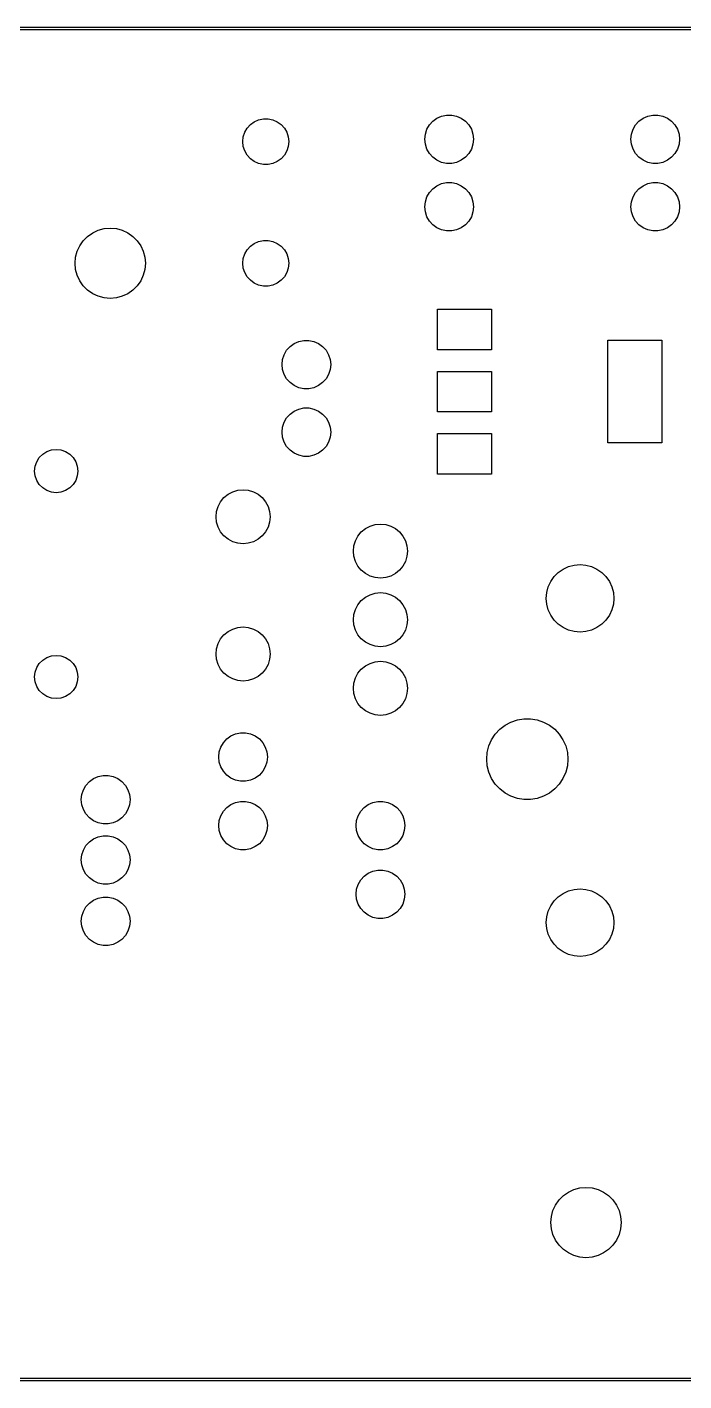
# Model space of a CAD drawing. Extents: x 132 to 232, y -86 to -36.
# Drawn here: x 180.7 to 205, y -85.6 to -35.5 of the extents above; entities that cross this region are included whole.
import ezdxf

# ---------------------------------------------------------------- set-up
doc = ezdxf.new("R2010")
doc.units = 0
doc.layers.add('BLACK', color=7, linetype='CONTINUOUS')

msp = doc.modelspace()

# ---------------------------------------------------------------- linework, layer by layer
at = {"layer": 'BLACK', "linetype": 'CONTINUOUS'}
for p, q in [((131.75, -35.51), (232.08, -35.51)), ((232.03, -35.61), (131.8, -35.61)), ((188.931, -39.1183), (189.075, -39.0139)), ((189.075, -39.0139), (189.237, -38.9416)), ((189.237, -38.9416), (189.411, -38.9047)), ((189.411, -38.9047), (189.589, -38.9047)), ((189.589, -38.9047), (189.763, -38.9416)), ((189.763, -38.9416), (189.925, -39.0139)), ((189.925, -39.0139), (190.069, -39.1183)), ((195.552, -39.131), (195.678, -38.9912)), ((195.678, -38.9912), (195.83, -38.8806)), ((195.83, -38.8806), (196.002, -38.804)), ((196.002, -38.804), (196.186, -38.7649)), ((196.186, -38.7649), (196.374, -38.7649)), ((196.374, -38.7649), (196.558, -38.804)), ((196.558, -38.804), (196.73, -38.8806)), ((196.73, -38.8806), (196.882, -38.9912)), ((196.882, -38.9912), (197.008, -39.131)), ((203.172, -39.131), (203.298, -38.9912)), ((203.298, -38.9912), (203.45, -38.8806)), ((203.45, -38.8806), (203.622, -38.804)), ((203.622, -38.804), (203.806, -38.7649)), ((203.806, -38.7649), (203.994, -38.7649)), ((203.994, -38.7649), (204.178, -38.804)), ((204.178, -38.804), (204.35, -38.8806)), ((204.35, -38.8806), (204.502, -38.9912)), ((204.502, -38.9912), (204.628, -39.131)), ((188.65, -39.75), (188.669, -39.5733)), ((188.669, -39.5733), (188.723, -39.4043)), ((188.723, -39.4043), (188.812, -39.2504)), ((188.812, -39.2504), (188.931, -39.1183)), ((190.069, -39.1183), (190.188, -39.2504)), ((190.188, -39.2504), (190.277, -39.4043)), ((190.277, -39.4043), (190.331, -39.5733)), ((190.331, -39.5733), (190.35, -39.75)), ((195.38, -39.66), (195.4, -39.4729)), ((195.4, -39.4729), (195.458, -39.2939)), ((195.458, -39.2939), (195.552, -39.131)), ((197.008, -39.131), (197.102, -39.2939)), ((197.102, -39.2939), (197.16, -39.4729)), ((197.16, -39.4729), (197.18, -39.66)), ((203, -39.66), (203.02, -39.4729)), ((203.02, -39.4729), (203.078, -39.2939)), ((203.078, -39.2939), (203.172, -39.131)), ((204.628, -39.131), (204.722, -39.2939)), ((204.722, -39.2939), (204.78, -39.4729)), ((204.78, -39.4729), (204.8, -39.66)), ((188.669, -39.9267), (188.65, -39.75)), ((188.723, -40.0957), (188.669, -39.9267)), ((190.331, -39.9267), (190.277, -40.0957)), ((190.35, -39.75), (190.331, -39.9267)), ((195.4, -39.8471), (195.38, -39.66)), ((195.458, -40.0261), (195.4, -39.8471)), ((195.552, -40.189), (195.458, -40.0261)), ((197.102, -40.0261), (197.008, -40.189)), ((197.16, -39.8471), (197.102, -40.0261)), ((197.18, -39.66), (197.16, -39.8471)), ((203.02, -39.8471), (203, -39.66)), ((203.078, -40.0261), (203.02, -39.8471)), ((203.172, -40.189), (203.078, -40.0261)), ((204.722, -40.0261), (204.628, -40.189)), ((204.78, -39.8471), (204.722, -40.0261)), ((204.8, -39.66), (204.78, -39.8471)), ((188.812, -40.2496), (188.723, -40.0957)), ((188.931, -40.3817), (188.812, -40.2496)), ((189.075, -40.4861), (188.931, -40.3817)), ((189.237, -40.5584), (189.075, -40.4861)), ((189.411, -40.5953), (189.237, -40.5584)), ((189.763, -40.5584), (189.589, -40.5953)), ((189.925, -40.4861), (189.763, -40.5584)), ((190.069, -40.3817), (189.925, -40.4861)), ((190.188, -40.2496), (190.069, -40.3817)), ((190.277, -40.0957), (190.188, -40.2496)), ((195.678, -40.3288), (195.552, -40.189)), ((195.83, -40.4394), (195.678, -40.3288)), ((196.002, -40.516), (195.83, -40.4394)), ((196.186, -40.5551), (196.002, -40.516)), ((196.374, -40.5551), (196.186, -40.5551)), ((196.558, -40.516), (196.374, -40.5551)), ((196.73, -40.4394), (196.558, -40.516)), ((196.882, -40.3288), (196.73, -40.4394)), ((197.008, -40.189), (196.882, -40.3288)), ((203.298, -40.3288), (203.172, -40.189)), ((203.45, -40.4394), (203.298, -40.3288)), ((203.622, -40.516), (203.45, -40.4394)), ((203.806, -40.5551), (203.622, -40.516)), ((203.994, -40.5551), (203.806, -40.5551)), ((204.178, -40.516), (203.994, -40.5551)), ((204.35, -40.4394), (204.178, -40.516)), ((204.502, -40.3288), (204.35, -40.4394)), ((204.628, -40.189), (204.502, -40.3288)), ((189.589, -40.5953), (189.411, -40.5953)), ((195.552, -41.631), (195.678, -41.4912)), ((195.678, -41.4912), (195.83, -41.3806)), ((195.83, -41.3806), (196.002, -41.304)), ((196.002, -41.304), (196.186, -41.2649)), ((196.186, -41.2649), (196.374, -41.2649)), ((196.374, -41.2649), (196.558, -41.304)), ((196.558, -41.304), (196.73, -41.3806)), ((196.73, -41.3806), (196.882, -41.4912)), ((196.882, -41.4912), (197.008, -41.631)), ((203.172, -41.631), (203.298, -41.4912)), ((203.298, -41.4912), (203.45, -41.3806)), ((203.45, -41.3806), (203.622, -41.304)), ((203.622, -41.304), (203.806, -41.2649)), ((203.806, -41.2649), (203.994, -41.2649)), ((203.994, -41.2649), (204.178, -41.304)), ((204.178, -41.304), (204.35, -41.3806)), ((204.35, -41.3806), (204.502, -41.4912)), ((204.502, -41.4912), (204.628, -41.631)), ((195.38, -42.16), (195.4, -41.9729)), ((195.4, -41.9729), (195.458, -41.7939)), ((195.458, -41.7939), (195.552, -41.631)), ((197.008, -41.631), (197.102, -41.7939)), ((197.102, -41.7939), (197.16, -41.9729)), ((197.16, -41.9729), (197.18, -42.16)), ((203, -42.16), (203.02, -41.9729)), ((203.02, -41.9729), (203.078, -41.7939)), ((203.078, -41.7939), (203.172, -41.631)), ((204.628, -41.631), (204.722, -41.7939)), ((204.722, -41.7939), (204.78, -41.9729)), ((204.78, -41.9729), (204.8, -42.16)), ((195.4, -42.3471), (195.38, -42.16)), ((195.458, -42.5261), (195.4, -42.3471)), ((195.552, -42.689), (195.458, -42.5261)), ((197.102, -42.5261), (197.008, -42.689)), ((197.16, -42.3471), (197.102, -42.5261)), ((197.18, -42.16), (197.16, -42.3471)), ((203.02, -42.3471), (203, -42.16)), ((203.078, -42.5261), (203.02, -42.3471)), ((203.172, -42.689), (203.078, -42.5261)), ((204.722, -42.5261), (204.628, -42.689)), ((204.78, -42.3471), (204.722, -42.5261)), ((204.8, -42.16), (204.78, -42.3471)), ((183.1, -43.1242), (183.305, -43.0284)), ((183.305, -43.0284), (183.524, -42.9697)), ((183.524, -42.9697), (183.75, -42.95)), ((183.75, -42.95), (183.976, -42.9697)), ((183.976, -42.9697), (184.195, -43.0284)), ((184.195, -43.0284), (184.4, -43.1242)), ((195.678, -42.8288), (195.552, -42.689)), ((195.83, -42.9394), (195.678, -42.8288)), ((196.002, -43.016), (195.83, -42.9394)), ((196.186, -43.0551), (196.002, -43.016)), ((196.374, -43.0551), (196.186, -43.0551)), ((196.558, -43.016), (196.374, -43.0551)), ((196.73, -42.9394), (196.558, -43.016)), ((196.882, -42.8288), (196.73, -42.9394)), ((197.008, -42.689), (196.882, -42.8288)), ((203.298, -42.8288), (203.172, -42.689)), ((203.45, -42.9394), (203.298, -42.8288)), ((203.622, -43.016), (203.45, -42.9394)), ((203.806, -43.0551), (203.622, -43.016)), ((203.994, -43.0551), (203.806, -43.0551)), ((204.178, -43.016), (203.994, -43.0551)), ((204.35, -42.9394), (204.178, -43.016)), ((204.502, -42.8288), (204.35, -42.9394)), ((204.628, -42.689), (204.502, -42.8288)), ((182.624, -43.6), (182.754, -43.4144)), ((182.754, -43.4144), (182.914, -43.2541)), ((182.914, -43.2541), (183.1, -43.1242)), ((184.4, -43.1242), (184.586, -43.2541)), ((184.586, -43.2541), (184.746, -43.4144)), ((184.746, -43.4144), (184.876, -43.6)), ((188.931, -43.6183), (189.075, -43.5139)), ((189.075, -43.5139), (189.237, -43.4416)), ((189.237, -43.4416), (189.411, -43.4047)), ((189.411, -43.4047), (189.589, -43.4047)), ((189.589, -43.4047), (189.763, -43.4416)), ((189.763, -43.4416), (189.925, -43.5139)), ((189.925, -43.5139), (190.069, -43.6183)), ((182.45, -44.25), (182.47, -44.0243)), ((182.47, -44.0243), (182.528, -43.8054)), ((182.528, -43.8054), (182.624, -43.6)), ((184.876, -43.6), (184.972, -43.8054)), ((184.972, -43.8054), (185.03, -44.0243)), ((185.03, -44.0243), (185.05, -44.25)), ((188.65, -44.25), (188.669, -44.0733)), ((188.669, -44.0733), (188.723, -43.9043)), ((188.723, -43.9043), (188.812, -43.7504)), ((188.812, -43.7504), (188.931, -43.6183)), ((190.069, -43.6183), (190.188, -43.7504)), ((190.188, -43.7504), (190.277, -43.9043)), ((190.277, -43.9043), (190.331, -44.0733)), ((190.331, -44.0733), (190.35, -44.25)), ((182.47, -44.4757), (182.45, -44.25)), ((182.528, -44.6946), (182.47, -44.4757)), ((185.03, -44.4757), (184.972, -44.6946)), ((185.05, -44.25), (185.03, -44.4757)), ((188.669, -44.4267), (188.65, -44.25)), ((188.723, -44.5957), (188.669, -44.4267)), ((190.331, -44.4267), (190.277, -44.5957)), ((190.35, -44.25), (190.331, -44.4267)), ((182.624, -44.9), (182.528, -44.6946)), ((182.754, -45.0856), (182.624, -44.9)), ((182.914, -45.2459), (182.754, -45.0856)), ((184.746, -45.0856), (184.586, -45.2459)), ((184.876, -44.9), (184.746, -45.0856)), ((184.972, -44.6946), (184.876, -44.9)), ((188.812, -44.7496), (188.723, -44.5957)), ((188.931, -44.8817), (188.812, -44.7496)), ((189.075, -44.9861), (188.931, -44.8817)), ((189.237, -45.0584), (189.075, -44.9861)), ((189.411, -45.0953), (189.237, -45.0584)), ((189.763, -45.0584), (189.589, -45.0953)), ((189.925, -44.9861), (189.763, -45.0584)), ((190.069, -44.8817), (189.925, -44.9861)), ((190.188, -44.7496), (190.069, -44.8817)), ((190.277, -44.5957), (190.188, -44.7496)), ((183.1, -45.3758), (182.914, -45.2459)), ((183.305, -45.4716), (183.1, -45.3758)), ((183.524, -45.5302), (183.305, -45.4716)), ((183.75, -45.55), (183.524, -45.5302)), ((183.976, -45.5302), (183.75, -45.55)), ((184.195, -45.4716), (183.976, -45.5302)), ((184.4, -45.3758), (184.195, -45.4716)), ((184.586, -45.2459), (184.4, -45.3758)), ((189.589, -45.0953), (189.411, -45.0953)), ((195.85, -47.45), (195.85, -45.95)), ((195.85, -45.95), (197.85, -45.95)), ((197.85, -45.95), (197.85, -47.45)), ((190.178, -47.6339), (190.272, -47.471)), ((190.272, -47.471), (190.398, -47.3312)), ((190.398, -47.3312), (190.55, -47.2206)), ((190.55, -47.2206), (190.722, -47.144)), ((190.722, -47.144), (190.906, -47.1049)), ((190.906, -47.1049), (191.094, -47.1049)), ((191.094, -47.1049), (191.278, -47.144)), ((191.278, -47.144), (191.45, -47.2206)), ((191.45, -47.2206), (191.602, -47.3312)), ((191.602, -47.3312), (191.728, -47.471)), ((191.728, -47.471), (191.822, -47.6339)), ((197.85, -47.45), (195.85, -47.45)), ((202.15, -50.9), (202.15, -47.1)), ((202.15, -47.1), (204.15, -47.1)), ((204.15, -47.1), (204.15, -50.9)), ((190.1, -48), (190.12, -47.8129)), ((190.12, -48.1871), (190.1, -48)), ((190.12, -47.8129), (190.178, -47.6339)), ((191.822, -47.6339), (191.88, -47.8129)), ((191.88, -47.8129), (191.9, -48)), ((191.9, -48), (191.88, -48.1871)), ((190.178, -48.3661), (190.12, -48.1871)), ((190.272, -48.529), (190.178, -48.3661)), ((190.398, -48.6688), (190.272, -48.529)), ((191.728, -48.529), (191.602, -48.6688)), ((191.822, -48.3661), (191.728, -48.529)), ((191.88, -48.1871), (191.822, -48.3661)), ((195.85, -49.75), (195.85, -48.25)), ((195.85, -48.25), (197.85, -48.25)), ((197.85, -48.25), (197.85, -49.75)), ((190.55, -48.7794), (190.398, -48.6688)), ((190.722, -48.856), (190.55, -48.7794)), ((190.906, -48.8951), (190.722, -48.856)), ((191.094, -48.8951), (190.906, -48.8951)), ((191.278, -48.856), (191.094, -48.8951)), ((191.45, -48.7794), (191.278, -48.856)), ((191.602, -48.6688), (191.45, -48.7794)), ((190.178, -50.1339), (190.272, -49.971)), ((190.272, -49.971), (190.398, -49.8312)), ((190.398, -49.8312), (190.55, -49.7206)), ((190.55, -49.7206), (190.722, -49.644)), ((190.722, -49.644), (190.906, -49.6049)), ((190.906, -49.6049), (191.094, -49.6049)), ((191.094, -49.6049), (191.278, -49.644)), ((191.278, -49.644), (191.45, -49.7206)), ((191.45, -49.7206), (191.602, -49.8312)), ((191.602, -49.8312), (191.728, -49.971)), ((191.728, -49.971), (191.822, -50.1339)), ((197.85, -49.75), (195.85, -49.75)), ((190.1, -50.5), (190.12, -50.3129)), ((190.12, -50.6871), (190.1, -50.5)), ((190.12, -50.3129), (190.178, -50.1339)), ((191.822, -50.1339), (191.88, -50.3129)), ((191.88, -50.3129), (191.9, -50.5)), ((191.9, -50.5), (191.88, -50.6871)), ((195.85, -52.05), (195.85, -50.55)), ((195.85, -50.55), (197.85, -50.55)), ((197.85, -50.55), (197.85, -52.05)), ((190.178, -50.8661), (190.12, -50.6871)), ((190.272, -51.029), (190.178, -50.8661)), ((190.398, -51.1688), (190.272, -51.029)), ((191.728, -51.029), (191.602, -51.1688)), ((191.822, -50.8661), (191.728, -51.029)), ((191.88, -50.6871), (191.822, -50.8661)), ((204.15, -50.9), (202.15, -50.9)), ((180.97, -51.762), (181.029, -51.5929)), ((181.029, -51.5929), (181.125, -51.4412)), ((181.125, -51.4412), (181.251, -51.3145)), ((181.251, -51.3145), (181.403, -51.2192)), ((181.403, -51.2192), (181.572, -51.1601)), ((181.572, -51.1601), (181.75, -51.14)), ((181.75, -51.14), (181.928, -51.1601)), ((181.928, -51.1601), (182.097, -51.2192)), ((182.097, -51.2192), (182.249, -51.3145)), ((182.249, -51.3145), (182.375, -51.4412)), ((182.375, -51.4412), (182.471, -51.5929)), ((182.471, -51.5929), (182.53, -51.762)), ((190.55, -51.2794), (190.398, -51.1688)), ((190.722, -51.356), (190.55, -51.2794)), ((190.906, -51.3951), (190.722, -51.356)), ((191.094, -51.3951), (190.906, -51.3951)), ((191.278, -51.356), (191.094, -51.3951)), ((191.45, -51.2794), (191.278, -51.356)), ((191.602, -51.1688), (191.45, -51.2794)), ((180.95, -51.94), (180.97, -51.762)), ((180.97, -52.118), (180.95, -51.94)), ((182.53, -51.762), (182.55, -51.94)), ((182.55, -51.94), (182.53, -52.118)), ((197.85, -52.05), (195.85, -52.05)), ((181.029, -52.2871), (180.97, -52.118)), ((181.125, -52.4388), (181.029, -52.2871)), ((181.251, -52.5655), (181.125, -52.4388)), ((181.403, -52.6608), (181.251, -52.5655)), ((182.249, -52.5655), (182.097, -52.6608)), ((182.375, -52.4388), (182.249, -52.5655)), ((182.471, -52.2871), (182.375, -52.4388)), ((182.53, -52.118), (182.471, -52.2871)), ((181.572, -52.7199), (181.403, -52.6608)), ((181.75, -52.74), (181.572, -52.7199)), ((181.928, -52.7199), (181.75, -52.74)), ((182.097, -52.6608), (181.928, -52.7199)), ((187.736, -53.2473), (187.829, -53.0744)), ((187.829, -53.0744), (187.953, -52.9229)), ((187.953, -52.9229), (188.104, -52.7985)), ((188.104, -52.7985), (188.277, -52.7061)), ((188.277, -52.7061), (188.465, -52.6492)), ((188.465, -52.6492), (188.66, -52.63)), ((188.66, -52.63), (188.855, -52.6492)), ((188.855, -52.6492), (189.043, -52.7061)), ((189.043, -52.7061), (189.216, -52.7985)), ((189.216, -52.7985), (189.367, -52.9229)), ((189.367, -52.9229), (189.491, -53.0744)), ((189.491, -53.0744), (189.584, -53.2473)), ((187.66, -53.63), (187.679, -53.4349)), ((187.679, -53.4349), (187.736, -53.2473)), ((189.584, -53.2473), (189.641, -53.4349)), ((189.641, -53.4349), (189.66, -53.63)), ((187.679, -53.8251), (187.66, -53.63)), ((187.736, -54.0127), (187.679, -53.8251)), ((187.829, -54.1856), (187.736, -54.0127)), ((189.584, -54.0127), (189.491, -54.1856)), ((189.641, -53.8251), (189.584, -54.0127)), ((189.66, -53.63), (189.641, -53.8251)), ((193.033, -54.1929), (193.184, -54.0685)), ((193.184, -54.0685), (193.357, -53.9761)), ((193.357, -53.9761), (193.545, -53.9192)), ((193.545, -53.9192), (193.74, -53.9)), ((193.74, -53.9), (193.935, -53.9192)), ((193.935, -53.9192), (194.123, -53.9761)), ((194.123, -53.9761), (194.296, -54.0685)), ((194.296, -54.0685), (194.447, -54.1929)), ((187.953, -54.3371), (187.829, -54.1856)), ((188.104, -54.4615), (187.953, -54.3371)), ((188.277, -54.5539), (188.104, -54.4615)), ((188.465, -54.6108), (188.277, -54.5539)), ((189.043, -54.5539), (188.855, -54.6108)), ((189.216, -54.4615), (189.043, -54.5539)), ((189.367, -54.3371), (189.216, -54.4615)), ((189.491, -54.1856), (189.367, -54.3371)), ((192.759, -54.7049), (192.816, -54.5173)), ((192.816, -54.5173), (192.909, -54.3444)), ((192.909, -54.3444), (193.033, -54.1929)), ((194.447, -54.1929), (194.571, -54.3444)), ((194.571, -54.3444), (194.664, -54.5173)), ((194.664, -54.5173), (194.721, -54.7049)), ((188.66, -54.63), (188.465, -54.6108)), ((188.855, -54.6108), (188.66, -54.63)), ((192.74, -54.9), (192.759, -54.7049)), ((192.759, -55.0951), (192.74, -54.9)), ((192.816, -55.2827), (192.759, -55.0951)), ((194.721, -55.0951), (194.664, -55.2827)), ((194.721, -54.7049), (194.74, -54.9)), ((194.74, -54.9), (194.721, -55.0951)), ((192.909, -55.4556), (192.816, -55.2827)), ((193.033, -55.6071), (192.909, -55.4556)), ((193.184, -55.7315), (193.033, -55.6071)), ((194.447, -55.6071), (194.296, -55.7315)), ((194.571, -55.4556), (194.447, -55.6071)), ((194.664, -55.2827), (194.571, -55.4556)), ((200.317, -55.6924), (200.495, -55.5675)), ((200.495, -55.5675), (200.692, -55.4754)), ((200.692, -55.4754), (200.903, -55.419)), ((200.903, -55.419), (201.12, -55.4)), ((201.12, -55.4), (201.337, -55.419)), ((201.337, -55.419), (201.548, -55.4754)), ((201.548, -55.4754), (201.745, -55.5675)), ((201.745, -55.5675), (201.923, -55.6924)), ((193.357, -55.8239), (193.184, -55.7315)), ((193.545, -55.8808), (193.357, -55.8239)), ((193.74, -55.9), (193.545, -55.8808)), ((193.935, -55.8808), (193.74, -55.9)), ((194.123, -55.8239), (193.935, -55.8808)), ((194.296, -55.7315), (194.123, -55.8239)), ((199.945, -56.2225), (200.037, -56.025)), ((200.037, -56.025), (200.162, -55.8465)), ((200.162, -55.8465), (200.317, -55.6924)), ((201.923, -55.6924), (202.078, -55.8465)), ((202.078, -55.8465), (202.203, -56.025)), ((202.203, -56.025), (202.295, -56.2225)), ((193.033, -56.7329), (193.184, -56.6085)), ((193.184, -56.6085), (193.357, -56.5161)), ((193.357, -56.5161), (193.545, -56.4592)), ((193.545, -56.4592), (193.74, -56.44)), ((193.74, -56.44), (193.935, -56.4592)), ((193.935, -56.4592), (194.123, -56.5161)), ((194.123, -56.5161), (194.296, -56.6085)), ((194.296, -56.6085), (194.447, -56.7329)), ((199.87, -56.65), (199.889, -56.4329)), ((199.889, -56.4329), (199.945, -56.2225)), ((202.295, -56.2225), (202.351, -56.4329)), ((202.351, -56.4329), (202.37, -56.65)), ((192.759, -57.2449), (192.816, -57.0573)), ((192.816, -57.0573), (192.909, -56.8844)), ((192.909, -56.8844), (193.033, -56.7329)), ((194.447, -56.7329), (194.571, -56.8844)), ((194.571, -56.8844), (194.664, -57.0573)), ((194.664, -57.0573), (194.721, -57.2449)), ((199.889, -56.8671), (199.87, -56.65)), ((199.945, -57.0775), (199.889, -56.8671)), ((200.037, -57.275), (199.945, -57.0775)), ((202.295, -57.0775), (202.203, -57.275)), ((202.351, -56.8671), (202.295, -57.0775)), ((202.37, -56.65), (202.351, -56.8671)), ((192.74, -57.44), (192.759, -57.2449)), ((192.759, -57.6351), (192.74, -57.44)), ((194.721, -57.2449), (194.74, -57.44)), ((194.74, -57.44), (194.721, -57.6351)), ((200.162, -57.4535), (200.037, -57.275)), ((200.317, -57.6076), (200.162, -57.4535)), ((200.495, -57.7325), (200.317, -57.6076)), ((201.923, -57.6076), (201.745, -57.7325)), ((202.078, -57.4535), (201.923, -57.6076)), ((202.203, -57.275), (202.078, -57.4535)), ((187.829, -58.1544), (187.953, -58.0029)), ((187.953, -58.0029), (188.104, -57.8785)), ((188.104, -57.8785), (188.277, -57.7861)), ((188.277, -57.7861), (188.465, -57.7292)), ((188.465, -57.7292), (188.66, -57.71)), ((188.66, -57.71), (188.855, -57.7292)), ((188.855, -57.7292), (189.043, -57.7861)), ((189.043, -57.7861), (189.216, -57.8785)), ((189.216, -57.8785), (189.367, -58.0029)), ((189.367, -58.0029), (189.491, -58.1544)), ((192.816, -57.8227), (192.759, -57.6351)), ((192.909, -57.9956), (192.816, -57.8227)), ((193.033, -58.1471), (192.909, -57.9956)), ((194.571, -57.9956), (194.447, -58.1471)), ((194.664, -57.8227), (194.571, -57.9956)), ((194.721, -57.6351), (194.664, -57.8227)), ((200.692, -57.8246), (200.495, -57.7325)), ((200.903, -57.881), (200.692, -57.8246)), ((201.12, -57.9), (200.903, -57.881)), ((201.337, -57.881), (201.12, -57.9)), ((201.548, -57.8246), (201.337, -57.881)), ((201.745, -57.7325), (201.548, -57.8246)), ((187.66, -58.71), (187.679, -58.5149)), ((187.679, -58.5149), (187.736, -58.3273)), ((187.736, -58.3273), (187.829, -58.1544)), ((189.491, -58.1544), (189.584, -58.3273)), ((189.584, -58.3273), (189.641, -58.5149)), ((189.641, -58.5149), (189.66, -58.71)), ((193.184, -58.2715), (193.033, -58.1471)), ((193.357, -58.3639), (193.184, -58.2715)), ((193.545, -58.4208), (193.357, -58.3639)), ((193.74, -58.44), (193.545, -58.4208)), ((193.935, -58.4208), (193.74, -58.44)), ((194.123, -58.3639), (193.935, -58.4208)), ((194.296, -58.2715), (194.123, -58.3639)), ((194.447, -58.1471), (194.296, -58.2715)), ((181.029, -59.2129), (181.125, -59.0612)), ((181.125, -59.0612), (181.251, -58.9345)), ((181.251, -58.9345), (181.403, -58.8392)), ((181.403, -58.8392), (181.572, -58.7801)), ((181.572, -58.7801), (181.75, -58.76)), ((181.75, -58.76), (181.928, -58.7801)), ((181.928, -58.7801), (182.097, -58.8392)), ((182.097, -58.8392), (182.249, -58.9345)), ((182.249, -58.9345), (182.375, -59.0612)), ((182.375, -59.0612), (182.471, -59.2129)), ((187.679, -58.9051), (187.66, -58.71)), ((187.736, -59.0927), (187.679, -58.9051)), ((187.829, -59.2656), (187.736, -59.0927)), ((189.584, -59.0927), (189.491, -59.2656)), ((189.641, -58.9051), (189.584, -59.0927)), ((189.66, -58.71), (189.641, -58.9051)), ((193.184, -59.1485), (193.357, -59.0561)), ((193.357, -59.0561), (193.545, -58.9992)), ((193.545, -58.9992), (193.74, -58.98)), ((193.74, -58.98), (193.935, -58.9992)), ((193.935, -58.9992), (194.123, -59.0561)), ((194.123, -59.0561), (194.296, -59.1485)), ((180.95, -59.56), (180.97, -59.382)), ((180.97, -59.738), (180.95, -59.56)), ((180.97, -59.382), (181.029, -59.2129)), ((182.471, -59.2129), (182.53, -59.382)), ((182.53, -59.382), (182.55, -59.56)), ((182.55, -59.56), (182.53, -59.738)), ((187.953, -59.4171), (187.829, -59.2656)), ((188.104, -59.5415), (187.953, -59.4171)), ((188.277, -59.6339), (188.104, -59.5415)), ((189.216, -59.5415), (189.043, -59.6339)), ((189.367, -59.4171), (189.216, -59.5415)), ((189.491, -59.2656), (189.367, -59.4171)), ((192.759, -59.7849), (192.816, -59.5973)), ((192.816, -59.5973), (192.909, -59.4244)), ((192.909, -59.4244), (193.033, -59.2729)), ((193.033, -59.2729), (193.184, -59.1485)), ((194.296, -59.1485), (194.447, -59.2729)), ((194.447, -59.2729), (194.571, -59.4244)), ((194.571, -59.4244), (194.664, -59.5973)), ((194.664, -59.5973), (194.721, -59.7849)), ((181.029, -59.9071), (180.97, -59.738)), ((181.125, -60.0588), (181.029, -59.9071)), ((181.251, -60.1855), (181.125, -60.0588)), ((182.375, -60.0588), (182.249, -60.1855)), ((182.471, -59.9071), (182.375, -60.0588)), ((182.53, -59.738), (182.471, -59.9071)), ((188.465, -59.6908), (188.277, -59.6339)), ((188.66, -59.71), (188.465, -59.6908)), ((188.855, -59.6908), (188.66, -59.71)), ((189.043, -59.6339), (188.855, -59.6908)), ((192.74, -59.98), (192.759, -59.7849)), ((192.759, -60.1751), (192.74, -59.98)), ((194.721, -59.7849), (194.74, -59.98)), ((194.74, -59.98), (194.721, -60.1751)), ((181.403, -60.2808), (181.251, -60.1855)), ((181.572, -60.3399), (181.403, -60.2808)), ((181.75, -60.36), (181.572, -60.3399)), ((181.928, -60.3399), (181.75, -60.36)), ((182.097, -60.2808), (181.928, -60.3399)), ((182.249, -60.1855), (182.097, -60.2808)), ((192.816, -60.3627), (192.759, -60.1751)), ((192.909, -60.5356), (192.816, -60.3627)), ((193.033, -60.6871), (192.909, -60.5356)), ((194.571, -60.5356), (194.447, -60.6871)), ((194.664, -60.3627), (194.571, -60.5356)), ((194.721, -60.1751), (194.664, -60.3627)), ((193.184, -60.8115), (193.033, -60.6871)), ((193.357, -60.9039), (193.184, -60.8115)), ((193.545, -60.9608), (193.357, -60.9039)), ((193.74, -60.98), (193.545, -60.9608)), ((193.935, -60.9608), (193.74, -60.98)), ((194.123, -60.9039), (193.935, -60.9608)), ((194.296, -60.8115), (194.123, -60.9039)), ((194.447, -60.6871), (194.296, -60.8115)), ((198.802, -61.1459), (199.046, -61.1051)), ((199.046, -61.1051), (199.294, -61.1051)), ((199.294, -61.1051), (199.538, -61.1459)), ((197.986, -61.6787), (198.154, -61.4964)), ((198.154, -61.4964), (198.35, -61.3442)), ((198.35, -61.3442), (198.567, -61.2263)), ((198.567, -61.2263), (198.802, -61.1459)), ((199.538, -61.1459), (199.773, -61.2263)), ((199.773, -61.2263), (199.99, -61.3442)), ((199.99, -61.3442), (200.186, -61.4964)), ((200.186, -61.4964), (200.354, -61.6787)), ((187.838, -62.1539), (187.932, -61.991)), ((187.932, -61.991), (188.058, -61.8512)), ((188.058, -61.8512), (188.21, -61.7406)), ((188.21, -61.7406), (188.382, -61.664)), ((188.382, -61.664), (188.566, -61.6249)), ((188.566, -61.6249), (188.754, -61.6249)), ((188.754, -61.6249), (188.938, -61.664)), ((188.938, -61.664), (189.11, -61.7406)), ((189.11, -61.7406), (189.262, -61.8512)), ((189.262, -61.8512), (189.388, -61.991)), ((189.388, -61.991), (189.482, -62.1539)), ((197.69, -62.3531), (197.751, -62.113)), ((197.751, -62.113), (197.851, -61.8861)), ((197.851, -61.8861), (197.986, -61.6787)), ((200.354, -61.6787), (200.489, -61.8861)), ((200.489, -61.8861), (200.589, -62.113)), ((200.589, -62.113), (200.65, -62.3531)), ((187.76, -62.52), (187.78, -62.3329)), ((187.78, -62.7071), (187.76, -62.52)), ((187.78, -62.3329), (187.838, -62.1539)), ((189.482, -62.1539), (189.54, -62.3329)), ((189.54, -62.3329), (189.56, -62.52)), ((189.56, -62.52), (189.54, -62.7071)), ((197.67, -62.6), (197.69, -62.3531)), ((197.69, -62.8469), (197.67, -62.6)), ((200.65, -62.3531), (200.67, -62.6)), ((200.67, -62.6), (200.65, -62.8469)), ((187.838, -62.8861), (187.78, -62.7071)), ((187.932, -63.049), (187.838, -62.8861)), ((188.058, -63.1888), (187.932, -63.049)), ((189.388, -63.049), (189.262, -63.1888)), ((189.482, -62.8861), (189.388, -63.049)), ((189.54, -62.7071), (189.482, -62.8861)), ((197.751, -63.087), (197.69, -62.8469)), ((197.851, -63.3139), (197.751, -63.087)), ((200.589, -63.087), (200.489, -63.3139)), ((200.65, -62.8469), (200.589, -63.087)), ((182.758, -63.7339), (182.852, -63.571)), ((182.852, -63.571), (182.978, -63.4312)), ((182.978, -63.4312), (183.13, -63.3206)), ((183.13, -63.3206), (183.302, -63.244)), ((183.302, -63.244), (183.486, -63.2049)), ((183.486, -63.2049), (183.674, -63.2049)), ((183.674, -63.2049), (183.858, -63.244)), ((183.858, -63.244), (184.03, -63.3206)), ((184.03, -63.3206), (184.182, -63.4312)), ((184.182, -63.4312), (184.308, -63.571)), ((184.308, -63.571), (184.402, -63.7339)), ((188.21, -63.2994), (188.058, -63.1888)), ((188.382, -63.376), (188.21, -63.2994)), ((188.566, -63.4151), (188.382, -63.376)), ((188.754, -63.4151), (188.566, -63.4151)), ((188.938, -63.376), (188.754, -63.4151)), ((189.11, -63.2994), (188.938, -63.376)), ((189.262, -63.1888), (189.11, -63.2994)), ((197.986, -63.5213), (197.851, -63.3139)), ((198.154, -63.7036), (197.986, -63.5213)), ((200.354, -63.5213), (200.186, -63.7036)), ((200.489, -63.3139), (200.354, -63.5213)), ((182.68, -64.1), (182.7, -63.9129)), ((182.7, -64.2871), (182.68, -64.1)), ((182.7, -63.9129), (182.758, -63.7339)), ((184.402, -63.7339), (184.46, -63.9129)), ((184.46, -63.9129), (184.48, -64.1)), ((184.48, -64.1), (184.46, -64.2871)), ((198.35, -63.8558), (198.154, -63.7036)), ((198.567, -63.9737), (198.35, -63.8558)), ((198.802, -64.0541), (198.567, -63.9737)), ((199.046, -64.0949), (198.802, -64.0541)), ((199.294, -64.0949), (199.046, -64.0949)), ((199.538, -64.0541), (199.294, -64.0949)), ((199.773, -63.9737), (199.538, -64.0541)), ((199.99, -63.8558), (199.773, -63.9737)), ((200.186, -63.7036), (199.99, -63.8558)), ((182.758, -64.4661), (182.7, -64.2871)), ((182.852, -64.629), (182.758, -64.4661)), ((182.978, -64.7688), (182.852, -64.629)), ((184.308, -64.629), (184.182, -64.7688)), ((184.402, -64.4661), (184.308, -64.629)), ((184.46, -64.2871), (184.402, -64.4661)), ((187.838, -64.6939), (187.932, -64.531)), ((187.932, -64.531), (188.058, -64.3912)), ((188.058, -64.3912), (188.21, -64.2806)), ((188.21, -64.2806), (188.382, -64.204)), ((188.382, -64.204), (188.566, -64.1649)), ((188.566, -64.1649), (188.754, -64.1649)), ((188.754, -64.1649), (188.938, -64.204)), ((188.938, -64.204), (189.11, -64.2806)), ((189.11, -64.2806), (189.262, -64.3912)), ((189.262, -64.3912), (189.388, -64.531)), ((189.388, -64.531), (189.482, -64.6939)), ((192.918, -64.6939), (193.012, -64.531)), ((193.012, -64.531), (193.138, -64.3912)), ((193.138, -64.3912), (193.29, -64.2806)), ((193.29, -64.2806), (193.462, -64.204)), ((193.462, -64.204), (193.646, -64.1649)), ((193.646, -64.1649), (193.834, -64.1649)), ((193.834, -64.1649), (194.018, -64.204)), ((194.018, -64.204), (194.19, -64.2806)), ((194.19, -64.2806), (194.342, -64.3912)), ((194.342, -64.3912), (194.468, -64.531)), ((194.468, -64.531), (194.562, -64.6939)), ((183.13, -64.8794), (182.978, -64.7688)), ((183.302, -64.956), (183.13, -64.8794)), ((183.486, -64.9951), (183.302, -64.956)), ((183.674, -64.9951), (183.486, -64.9951)), ((183.858, -64.956), (183.674, -64.9951)), ((184.03, -64.8794), (183.858, -64.956)), ((184.182, -64.7688), (184.03, -64.8794)), ((187.76, -65.06), (187.78, -64.8729)), ((187.78, -65.2471), (187.76, -65.06)), ((187.78, -64.8729), (187.838, -64.6939)), ((189.482, -64.6939), (189.54, -64.8729)), ((189.54, -64.8729), (189.56, -65.06)), ((189.56, -65.06), (189.54, -65.2471)), ((192.84, -65.06), (192.86, -64.8729)), ((192.86, -65.2471), (192.84, -65.06)), ((192.86, -64.8729), (192.918, -64.6939)), ((194.562, -64.6939), (194.62, -64.8729)), ((194.62, -64.8729), (194.64, -65.06)), ((194.64, -65.06), (194.62, -65.2471)), ((182.978, -65.6612), (183.13, -65.5506)), ((183.13, -65.5506), (183.302, -65.474)), ((183.302, -65.474), (183.486, -65.4349)), ((183.486, -65.4349), (183.674, -65.4349)), ((183.674, -65.4349), (183.858, -65.474)), ((183.858, -65.474), (184.03, -65.5506)), ((184.03, -65.5506), (184.182, -65.6612)), ((187.838, -65.4261), (187.78, -65.2471)), ((187.932, -65.589), (187.838, -65.4261)), ((188.058, -65.7288), (187.932, -65.589)), ((189.388, -65.589), (189.262, -65.7288)), ((189.482, -65.4261), (189.388, -65.589)), ((189.54, -65.2471), (189.482, -65.4261)), ((192.918, -65.4261), (192.86, -65.2471)), ((193.012, -65.589), (192.918, -65.4261)), ((193.138, -65.7288), (193.012, -65.589)), ((194.468, -65.589), (194.342, -65.7288)), ((194.562, -65.4261), (194.468, -65.589)), ((194.62, -65.2471), (194.562, -65.4261)), ((182.7, -66.1429), (182.758, -65.9639)), ((182.758, -65.9639), (182.852, -65.801)), ((182.852, -65.801), (182.978, -65.6612)), ((184.182, -65.6612), (184.308, -65.801)), ((184.308, -65.801), (184.402, -65.9639)), ((184.402, -65.9639), (184.46, -66.1429)), ((188.21, -65.8394), (188.058, -65.7288)), ((188.382, -65.916), (188.21, -65.8394)), ((188.566, -65.9551), (188.382, -65.916)), ((188.754, -65.9551), (188.566, -65.9551)), ((188.938, -65.916), (188.754, -65.9551)), ((189.11, -65.8394), (188.938, -65.916)), ((189.262, -65.7288), (189.11, -65.8394)), ((193.29, -65.8394), (193.138, -65.7288)), ((193.462, -65.916), (193.29, -65.8394)), ((193.646, -65.9551), (193.462, -65.916)), ((193.834, -65.9551), (193.646, -65.9551)), ((194.018, -65.916), (193.834, -65.9551)), ((194.19, -65.8394), (194.018, -65.916)), ((194.342, -65.7288), (194.19, -65.8394)), ((182.68, -66.33), (182.7, -66.1429)), ((182.7, -66.5171), (182.68, -66.33)), ((182.758, -66.6961), (182.7, -66.5171)), ((184.46, -66.5171), (184.402, -66.6961)), ((184.46, -66.1429), (184.48, -66.33)), ((184.48, -66.33), (184.46, -66.5171)), ((182.852, -66.859), (182.758, -66.6961)), ((182.978, -66.9988), (182.852, -66.859)), ((183.13, -67.1094), (182.978, -66.9988)), ((183.302, -67.186), (183.13, -67.1094)), ((184.03, -67.1094), (183.858, -67.186)), ((184.182, -66.9988), (184.03, -67.1094)), ((184.308, -66.859), (184.182, -66.9988)), ((184.402, -66.6961), (184.308, -66.859)), ((192.918, -67.2339), (193.012, -67.071)), ((193.012, -67.071), (193.138, -66.9312)), ((193.138, -66.9312), (193.29, -66.8206)), ((193.29, -66.8206), (193.462, -66.744)), ((193.462, -66.744), (193.646, -66.7049)), ((193.646, -66.7049), (193.834, -66.7049)), ((193.834, -66.7049), (194.018, -66.744)), ((194.018, -66.744), (194.19, -66.8206)), ((194.19, -66.8206), (194.342, -66.9312)), ((194.342, -66.9312), (194.468, -67.071)), ((194.468, -67.071), (194.562, -67.2339)), ((183.486, -67.2251), (183.302, -67.186)), ((183.674, -67.2251), (183.486, -67.2251)), ((183.858, -67.186), (183.674, -67.2251)), ((192.84, -67.6), (192.86, -67.4129)), ((192.86, -67.7871), (192.84, -67.6)), ((192.86, -67.4129), (192.918, -67.2339)), ((194.562, -67.2339), (194.62, -67.4129)), ((194.62, -67.4129), (194.64, -67.6)), ((194.64, -67.6), (194.62, -67.7871)), ((200.317, -67.6924), (200.495, -67.5675)), ((200.495, -67.5675), (200.692, -67.4754)), ((200.692, -67.4754), (200.903, -67.419)), ((200.903, -67.419), (201.12, -67.4)), ((201.12, -67.4), (201.337, -67.419)), ((201.337, -67.419), (201.548, -67.4754)), ((201.548, -67.4754), (201.745, -67.5675)), ((201.745, -67.5675), (201.923, -67.6924)), ((182.758, -68.2339), (182.852, -68.071)), ((182.852, -68.071), (182.978, -67.9312)), ((182.978, -67.9312), (183.13, -67.8206)), ((183.13, -67.8206), (183.302, -67.744)), ((183.302, -67.744), (183.486, -67.7049)), ((183.486, -67.7049), (183.674, -67.7049)), ((183.674, -67.7049), (183.858, -67.744)), ((183.858, -67.744), (184.03, -67.8206)), ((184.03, -67.8206), (184.182, -67.9312)), ((184.182, -67.9312), (184.308, -68.071)), ((184.308, -68.071), (184.402, -68.2339)), ((192.918, -67.9661), (192.86, -67.7871)), ((193.012, -68.129), (192.918, -67.9661)), ((193.138, -68.2688), (193.012, -68.129)), ((194.468, -68.129), (194.342, -68.2688)), ((194.562, -67.9661), (194.468, -68.129)), ((194.62, -67.7871), (194.562, -67.9661)), ((199.945, -68.2225), (200.037, -68.025)), ((200.037, -68.025), (200.162, -67.8465)), ((200.162, -67.8465), (200.317, -67.6924)), ((201.923, -67.6924), (202.078, -67.8465)), ((202.078, -67.8465), (202.203, -68.025)), ((202.203, -68.025), (202.295, -68.2225)), ((182.68, -68.6), (182.7, -68.4129)), ((182.7, -68.7871), (182.68, -68.6)), ((182.7, -68.4129), (182.758, -68.2339)), ((184.402, -68.2339), (184.46, -68.4129)), ((184.46, -68.4129), (184.48, -68.6)), ((184.48, -68.6), (184.46, -68.7871)), ((193.29, -68.3794), (193.138, -68.2688)), ((193.462, -68.456), (193.29, -68.3794)), ((193.646, -68.4951), (193.462, -68.456)), ((193.834, -68.4951), (193.646, -68.4951)), ((194.018, -68.456), (193.834, -68.4951)), ((194.19, -68.3794), (194.018, -68.456)), ((194.342, -68.2688), (194.19, -68.3794)), ((199.87, -68.65), (199.889, -68.4329)), ((199.889, -68.4329), (199.945, -68.2225)), ((202.295, -68.2225), (202.351, -68.4329)), ((202.351, -68.4329), (202.37, -68.65)), ((182.758, -68.9661), (182.7, -68.7871)), ((182.852, -69.129), (182.758, -68.9661)), ((182.978, -69.2688), (182.852, -69.129)), ((184.308, -69.129), (184.182, -69.2688)), ((184.402, -68.9661), (184.308, -69.129)), ((184.46, -68.7871), (184.402, -68.9661)), ((199.889, -68.8671), (199.87, -68.65)), ((199.945, -69.0775), (199.889, -68.8671)), ((200.037, -69.275), (199.945, -69.0775)), ((202.295, -69.0775), (202.203, -69.275)), ((202.351, -68.8671), (202.295, -69.0775)), ((202.37, -68.65), (202.351, -68.8671)), ((183.13, -69.3794), (182.978, -69.2688)), ((183.302, -69.456), (183.13, -69.3794)), ((183.486, -69.4951), (183.302, -69.456)), ((183.674, -69.4951), (183.486, -69.4951)), ((183.858, -69.456), (183.674, -69.4951)), ((184.03, -69.3794), (183.858, -69.456)), ((184.182, -69.2688), (184.03, -69.3794)), ((200.162, -69.4535), (200.037, -69.275)), ((200.317, -69.6076), (200.162, -69.4535)), ((200.495, -69.7325), (200.317, -69.6076)), ((201.923, -69.6076), (201.745, -69.7325)), ((202.078, -69.4535), (201.923, -69.6076)), ((202.203, -69.275), (202.078, -69.4535)), ((200.692, -69.8246), (200.495, -69.7325)), ((200.903, -69.881), (200.692, -69.8246)), ((201.12, -69.9), (200.903, -69.881)), ((201.337, -69.881), (201.12, -69.9)), ((201.548, -69.8246), (201.337, -69.881)), ((201.745, -69.7325), (201.548, -69.8246)), ((200.504, -78.7541), (200.69, -78.6242)), ((200.69, -78.6242), (200.895, -78.5284)), ((200.895, -78.5284), (201.114, -78.4697)), ((201.114, -78.4697), (201.34, -78.45)), ((201.34, -78.45), (201.566, -78.4697)), ((201.566, -78.4697), (201.785, -78.5284)), ((201.785, -78.5284), (201.99, -78.6242)), ((201.99, -78.6242), (202.176, -78.7541)), ((200.118, -79.3054), (200.214, -79.1)), ((200.214, -79.1), (200.344, -78.9144)), ((200.344, -78.9144), (200.504, -78.7541)), ((202.176, -78.7541), (202.336, -78.9144)), ((202.336, -78.9144), (202.466, -79.1)), ((202.466, -79.1), (202.562, -79.3054)), ((200.04, -79.75), (200.06, -79.5243)), ((200.06, -79.5243), (200.118, -79.3054)), ((202.562, -79.3054), (202.62, -79.5243)), ((202.62, -79.5243), (202.64, -79.75)), ((200.06, -79.9757), (200.04, -79.75)), ((200.118, -80.1946), (200.06, -79.9757)), ((202.62, -79.9757), (202.562, -80.1946)), ((202.64, -79.75), (202.62, -79.9757)), ((200.214, -80.4), (200.118, -80.1946)), ((200.344, -80.5856), (200.214, -80.4)), ((200.504, -80.7459), (200.344, -80.5856)), ((202.336, -80.5856), (202.176, -80.7459)), ((202.466, -80.4), (202.336, -80.5856)), ((202.562, -80.1946), (202.466, -80.4)), ((200.69, -80.8758), (200.504, -80.7459)), ((200.895, -80.9716), (200.69, -80.8758)), ((201.114, -81.0302), (200.895, -80.9716)), ((201.34, -81.05), (201.114, -81.0302)), ((201.566, -81.0302), (201.34, -81.05)), ((201.785, -80.9716), (201.566, -81.0302)), ((201.99, -80.8758), (201.785, -80.9716)), ((202.176, -80.7459), (201.99, -80.8758)), ((232.08, -85.61), (131.75, -85.61)), ((131.8, -85.51), (232.03, -85.51))]:
    msp.add_line(p, q, dxfattribs=at)

doc.saveas('drawing.dxf')
